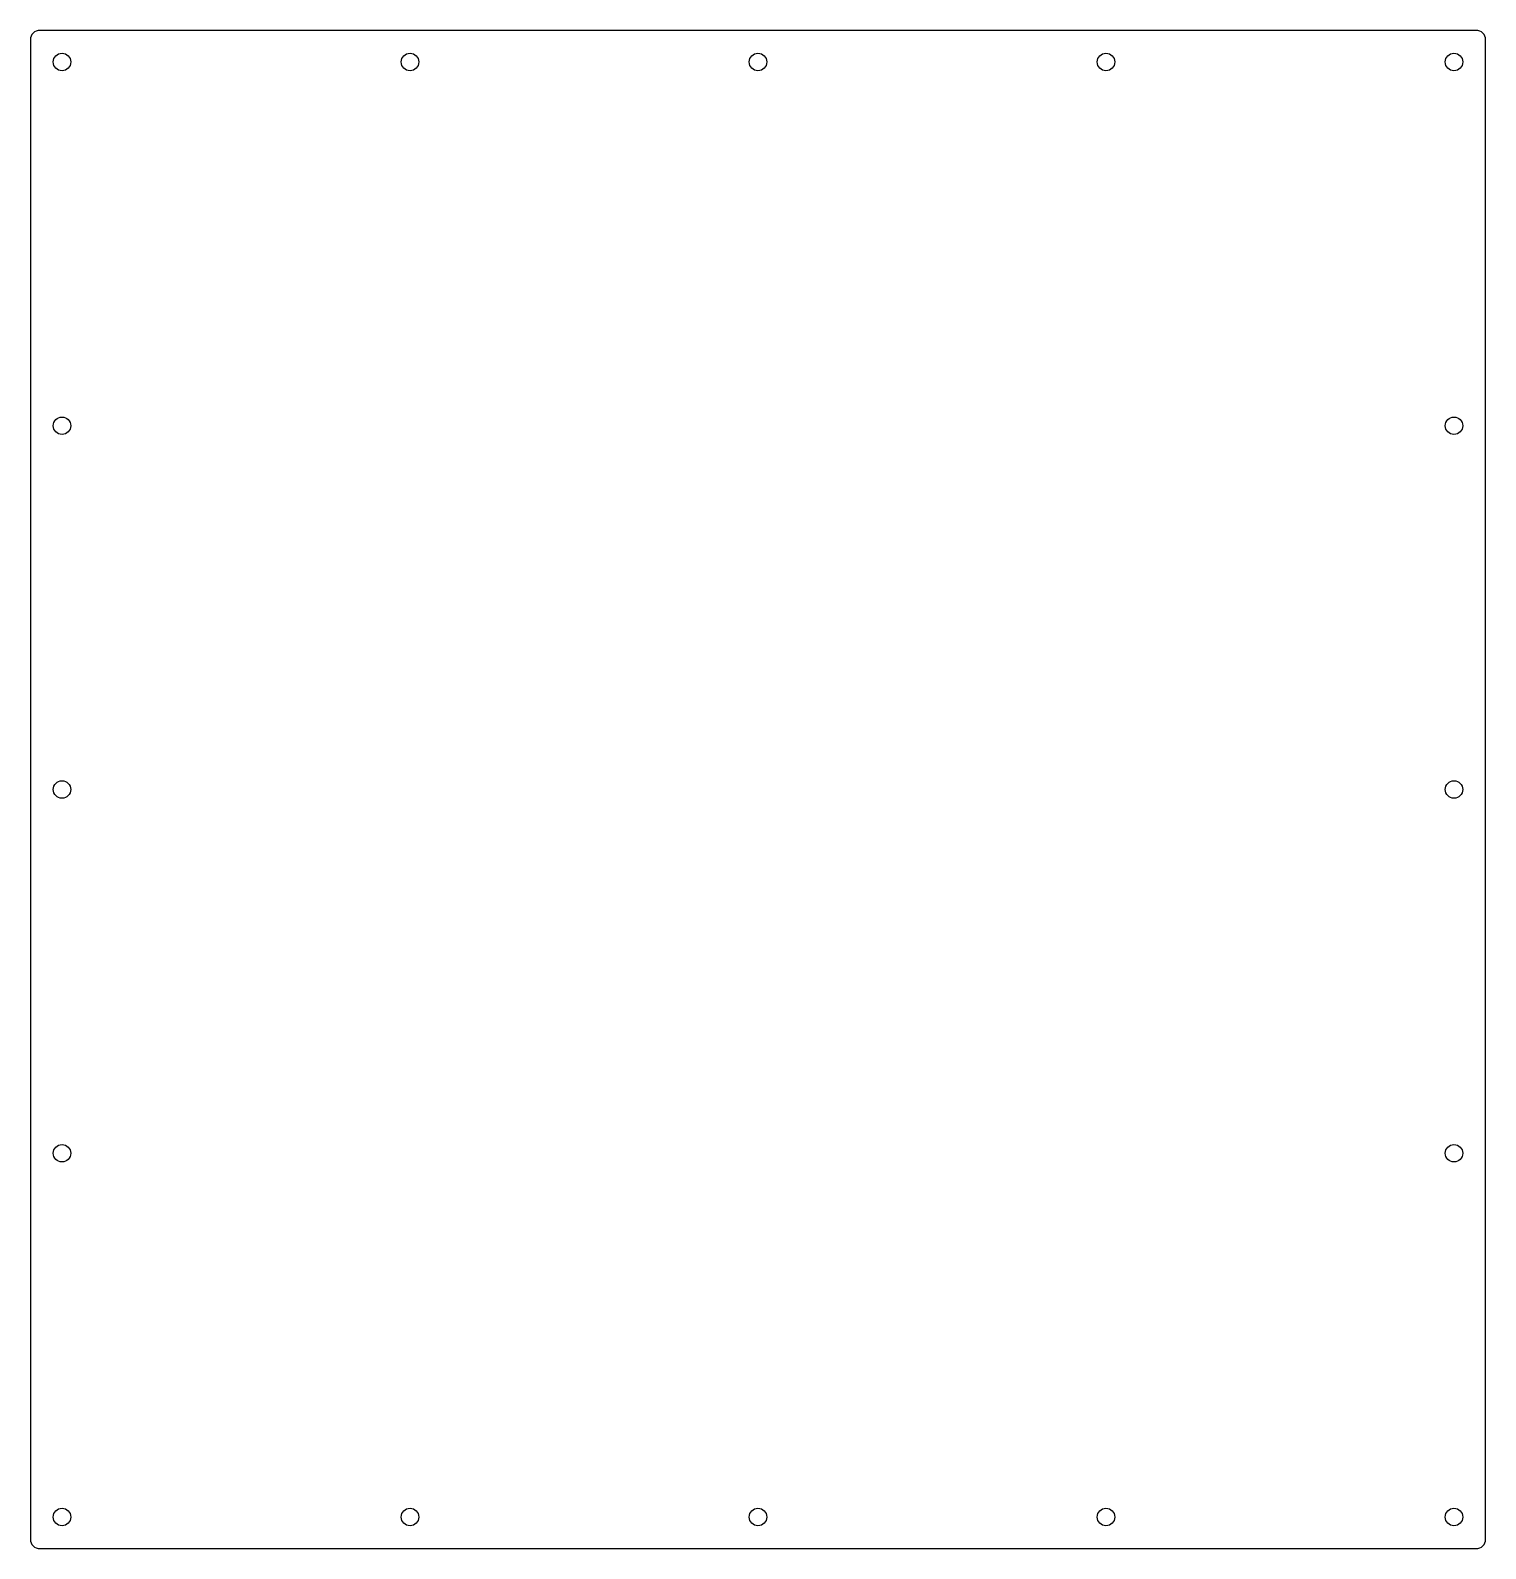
# Model space of a CAD drawing. Header units: millimetres. Extents: x -230 to 230, y -240 to 240.
import ezdxf

# ---------------------------------------------------------------- set-up
doc = ezdxf.new("R2010")
doc.units = ezdxf.units.MM
doc.layers.get('0').update_dxf_attribs({"linetype": 'CONTINUOUS'})

msp = doc.modelspace()

# ---------------------------------------------------------------- linework, layer by layer
msp.add_lwpolyline([(227, 240), (-227, 240, 0.414214), (-230, 237), (-230, -237, 0.414214), (-227, -240), (227, -240, 0.414214), (230, -237), (230, 237, 0.414214)], format="xyb", close=True)
for centre in [(-220, 230), (-110, 230), (0, 230), (110, 230), (220, 230), (-220, 115), (220, 115), (-220, 0), (220, 0), (-220, -115), (220, -115), (-220, -230), (-110, -230), (0, -230), (110, -230), (220, -230)]:
    msp.add_circle(centre, 2.75)

doc.saveas('drawing.dxf')
